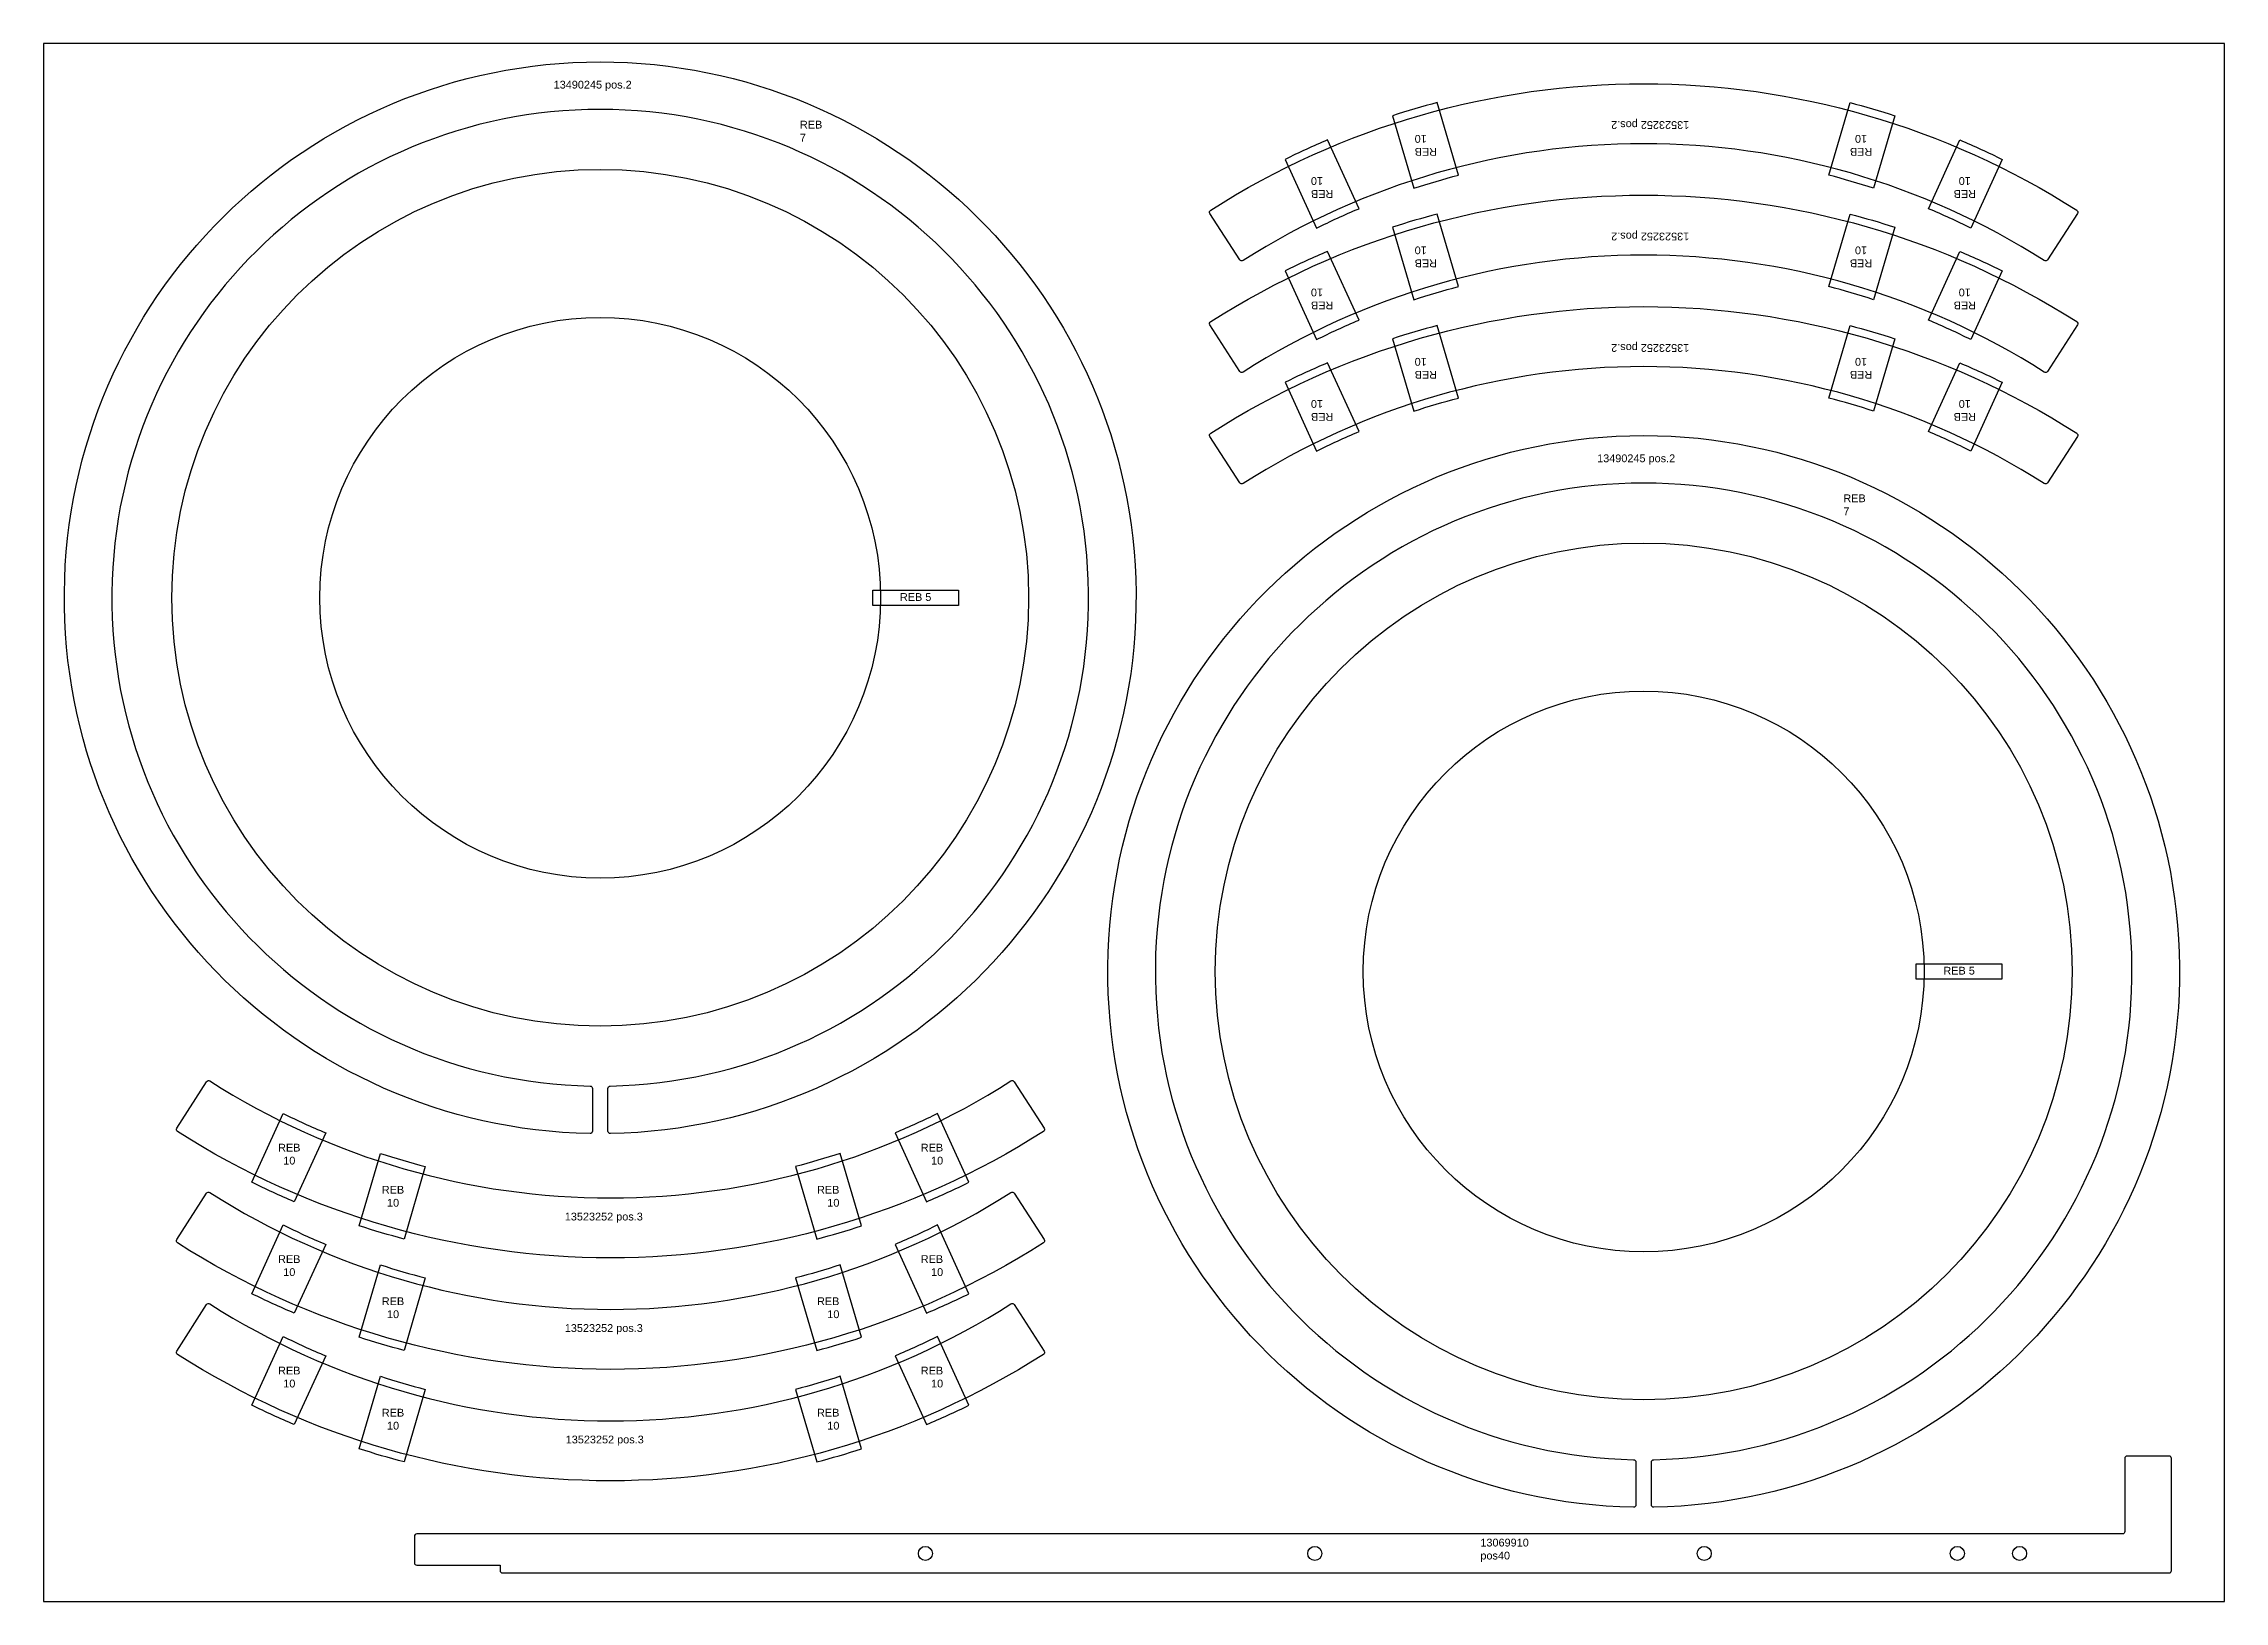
# Model space of a CAD drawing. Header units: millimetres. Extents: x 10207 to 13007, y 3464 to 5464.
import ezdxf

# ---------------------------------------------------------------- set-up
doc = ezdxf.new("R2010")
doc.units = ezdxf.units.MM
for name, color, linetype in [('13069910', 7, 'Continuous'), ('13315841', 7, 'Continuous'), ('13523252', 7, 'Continuous'), ('13918180', 7, 'Continuous'), ('Rebaixo', 6, 'Continuous'), ('Texto', 3, 'Continuous')]:
    doc.layers.add(name, color=color, linetype=linetype)
doc.styles.get("Standard").update_dxf_attribs({"font": 'arial.ttf'})

msp = doc.modelspace()

# ---------------------------------------------------------------- linework, layer by layer
msp.add_lwpolyline([(10207.36768865949, 3464.212324342254), (13007.36768865949, 3464.212324342254), (13007.36768865949, 5464.212324342254), (10207.36768865949, 5464.212324342254)], close=True)
at = {"layer": '13069910', "color": 6, "linetype": 'Continuous', "lineweight": 25}
msp.add_lwpolyline([(10793.48727957545, 3510.773013884129), (10793.48727957545, 3503.773013884129, 0.4142135623730951), (10796.48727957545, 3500.773013884129), (12936.48727957548, 3500.773013884129, 0.4142135623730951), (12939.48727957548, 3503.773013884129), (12939.48727957548, 3647.773013884129, 0.4142135623730951), (12936.48727957548, 3650.773013884129), (12882.48727957548, 3650.773013884129, 0.4142135623730951), (12879.48727957548, 3647.773013884129), (12879.48727957548, 3553.773013884129, -0.4142135623730951), (12876.48727957548, 3550.773013884129), (10686.48727957548, 3550.773013884129, 0.4142135623730951), (10683.48727957548, 3547.773013884129), (10683.48727957548, 3513.773013884129, 0.4142135623730951), (10686.48727957548, 3510.773013884129)], format="xyb", close=True, dxfattribs=at)
for centre, radius in [((11339.48727957548, 3525.773013884129), 9), ((11839.48727957548, 3525.773013884129), 9), ((12339.48727957548, 3525.773013884129), 9.000000000000227), ((12664.48727957548, 3525.773013884129), 8.999999999999773), ((12744.48727957548, 3525.773013884129), 9.000000000000227)]:
    msp.add_circle(centre, radius, dxfattribs=at)
at = {"layer": '13315841', "color": 6}
for centre, radius in [((10921.98998334264, 4752.712430610982), 550), ((10921.98998334264, 4752.712430610982), 360), ((12261.7625683427, 4272.958309226378), 550), ((12261.7625683427, 4272.958309226378), 360)]:
    msp.add_circle(centre, radius, dxfattribs=at)
at = {"layer": '13523252', "color": 6}
for points in [[(11705.81408417676, 5250.348462352197, -0.2920452970074025), (12817.71105250864, 5250.348462352197, -0.4150669081547149), (12818.6202482935, 5246.198065960448), (12780.23457537955, 5186.468793018389, -0.4132976116756648), (12776.09679524056, 5185.561893428344, 0.2919282856363114), (11747.42834144484, 5185.561893428344, -0.4132976116757794), (11743.29056130588, 5186.468793018389), (11704.90488839193, 5246.198065960448, -0.4150669081547371)], [(11705.81408417676, 5107.24277216256, -0.2920452970074025), (12817.71105250864, 5107.24277216256, -0.4150669081547149), (12818.6202482935, 5103.092375770811), (12780.23457537955, 5043.363102829683, -0.4132976116756648), (12776.09679524056, 5042.456203239638, 0.2919282856363114), (11747.42834144484, 5042.456203239638, -0.4132976116757794), (11743.29056130588, 5043.363102829683), (11704.90488839193, 5103.092375770811, -0.4150669081547371)], [(11705.81408417676, 4964.137081973854, -0.2920452970074025), (12817.71105250864, 4964.137081973854, -0.4150669081547149), (12818.6202482935, 4959.986685582105), (12780.23457537955, 4900.257412640046, -0.4132976116756648), (12776.09679524056, 4899.350513050001, 0.2919282856363114), (11747.42834144484, 4899.350513050001, -0.4132976116757794), (11743.29056130588, 4900.257412640046), (11704.90488839193, 4959.986685582105, -0.4150669081547371)], [(11491.02208125769, 4067.5760234693, -0.2920452970074025), (10379.12511292583, 4067.5760234693, -0.4150669081547149), (10378.21591714097, 4071.726419861049), (10416.60159005492, 4131.455692803108, -0.4132976116756648), (10420.73937019388, 4132.362592393152, 0.2919282856363114), (11449.40782398963, 4132.362592393152, -0.4132976116757794), (11453.54560412859, 4131.455692803108), (11491.93127704254, 4071.726419861049, -0.4150669081547371)], [(11491.02208125769, 3924.470333280594, -0.2920452970074025), (10379.12511292583, 3924.470333280594, -0.4150669081547149), (10378.21591714097, 3928.620729672343), (10416.60159005492, 3988.350002613471, -0.4132976116756648), (10420.73937019388, 3989.256902203516, 0.2919282856363114), (11449.40782398963, 3989.256902203516, -0.4132976116757794), (11453.54560412859, 3988.350002613471), (11491.93127704254, 3928.620729672343, -0.4150669081547371)], [(11491.02208125772, 3781.364643090956, -0.2920452970074025), (10379.12511292583, 3781.364643090956, -0.4150669081547149), (10378.21591714097, 3785.515039482707), (10416.60159005492, 3845.244312424765, -0.4132976116756648), (10420.73937019388, 3846.15121201481, 0.2919282856363114), (11449.40782398963, 3846.15121201481, -0.4132976116757794), (11453.54560412859, 3845.244312424765), (11491.93127704254, 3785.515039482707, -0.4150669081547371)]]:
    msp.add_lwpolyline(points, format="xyb", close=True, dxfattribs=at)
at = {"layer": '13918180', "color": 6}
for points in [[(10931.98998334266, 4067.83579938516), (10931.98998334266, 4122.846571876965, -0.4081821404979725), (10934.92807858075, 4125.845933108888, 96.9127583642362), (10909.05188810454, 4125.845933108888, -0.4081821404979725), (10911.98998334266, 4122.846571876965), (10911.98998334266, 4067.83579938516, -0.419783442178375), (10908.93304903609, 4064.836339686364, -105.3751254789563), (10935.0469176492, 4064.836339686364, -0.419783442178375)], [(12271.76256834272, 3588.081677999282), (12271.76256834272, 3643.092450491087, -0.4081821404979725), (12274.7006635808, 3646.09181172301, 96.9127583642362), (12248.8244731046, 3646.09181172301, -0.4081821404979725), (12251.76256834272, 3643.092450491087), (12251.76256834272, 3588.081677999282, -0.419783442178375), (12248.70563403614, 3585.082218300486, -105.3751254789563), (12274.81950264926, 3585.082218300486, -0.419783442178375)]]:
    msp.add_lwpolyline(points, format="xyb", close=True, dxfattribs=at)
at = {"layer": 'Rebaixo', "color": 6}
for points in [[(12024.16240903453, 5295.386399031285), (11996.82187879362, 5388.499693977315, 0.0143845673409995), (11939.25230037674, 5371.595740566629), (11966.59283061765, 5278.4824456206, -0.01586022537128)], [(12499.36272765091, 5295.386399031285), (12526.70325789184, 5388.499693977315, -0.014384567340993), (12584.27283630866, 5371.595740566629), (12556.93230606776, 5278.4824456206, 0.0158602253712778)], [(11896.2665831754, 5252.252111472788), (11855.95293659923, 5340.526684194472, 0.0143845673409966), (11801.37501687798, 5315.601783414971), (11841.68866345414, 5227.327210692357, -0.0158602253712813)], [(12627.25855351001, 5252.252111472788), (12667.5722000862, 5340.526684194472, -0.0143845673409966), (12722.15011980746, 5315.601783414971), (12681.83647323126, 5227.327210692357, 0.0158602253712811)], [(12024.16240903453, 5152.280708842579), (11996.82187879362, 5245.394003788608, 0.0143845673409995), (11939.25230037674, 5228.490050377923), (11966.59283061765, 5135.376755431894, -0.01586022537128)], [(12499.36272765091, 5152.280708842579), (12526.70325789184, 5245.394003787677, -0.014384567340993), (12584.27283630866, 5228.490050377923), (12556.93230606776, 5135.376755431894, 0.0158602253712778)], [(11896.26658317543, 5109.146421284084), (11855.95293659923, 5197.420994005765, 0.0143845673409966), (11801.37501687798, 5172.496093225333), (11841.68866345414, 5084.221520503651, -0.0158602253712813)], [(12627.25855351001, 5109.146421284084), (12667.5722000862, 5197.420994005765, -0.0143845673409966), (12722.15011980746, 5172.496093225333), (12681.83647323126, 5084.221520503651, 0.0158602253712811)], [(12024.16240903453, 5009.175018652942), (11996.82187879362, 5102.288313598972, 0.0143845673409995), (11939.25230037674, 5085.384360188286), (11966.59283061765, 4992.271065242256, -0.01586022537128)], [(12499.36272765091, 5009.175018652942), (12526.70325789184, 5102.288313598972, -0.014384567340993), (12584.27283630866, 5085.384360188286), (12556.93230606776, 4992.271065242256, 0.0158602253712778)], [(11896.26658317543, 4966.040731094445), (11855.95293659923, 5054.315303817059, 0.0143845673409966), (11801.37501687798, 5029.390403036628), (11841.68866345414, 4941.115830314014, -0.0158602253712813)], [(12627.25855351001, 4966.040731094445), (12667.5722000862, 5054.315303817059, -0.0143845673409966), (12722.15011980746, 5029.390403036628), (12681.83647323126, 4941.115830314014, 0.0158602253712811)], [(11271.84709703337, 4762.712430610982), (11381.98998334264, 4762.712430610982), (11381.98998334264, 4742.712430610981), (11271.84709703337, 4742.712430610981, 0.0142886309281972)], [(12611.61968203343, 4282.958309226378), (12721.7625683427, 4282.958309226378), (12721.7625683427, 4262.958309226378), (12611.61968203343, 4262.958309226378, 0.0142886309281972)], [(10569.57761192447, 4065.672374348708), (10529.26396534827, 3977.397801626095, -0.0143845673409966), (10474.68604562702, 4002.322702406526), (10514.99969220318, 4090.59727512914, 0.0158602253712811)], [(11300.56958225905, 4065.672374348708), (11340.88322883524, 3977.397801626095, 0.0143845673409966), (11395.46114855649, 4002.322702406526), (11355.14750198033, 4090.59727512914, -0.0158602253712813)], [(10697.47343778357, 4022.538086790212), (10670.13290754263, 3929.424791844183, -0.014384567340993), (10612.56332912578, 3946.328745254868), (10639.90385936672, 4039.442040200897, 0.0158602253712778)], [(11172.67375639995, 4022.538086790212), (11200.01428664086, 3929.424791844183, 0.0143845673409995), (11257.58386505773, 3946.328745254868), (11230.24333481682, 4039.442040200897, -0.01586022537128)], [(10569.57761192447, 3922.566684159071), (10529.26396534827, 3834.292111437389, -0.0143845673409966), (10474.68604562702, 3859.217012217821), (10514.99969220318, 3947.491584939503, 0.0158602253712811)], [(11300.56958225905, 3922.566684159071), (11340.88322883524, 3834.292111437389, 0.0143845673409966), (11395.46114855649, 3859.217012217821), (11355.14750198033, 3947.491584939503, -0.0158602253712813)], [(10697.47343778357, 3879.432396600575), (10670.13290754263, 3786.319101655477, -0.014384567340993), (10612.56332912578, 3803.22305506523), (10639.90385936672, 3896.33635001126, 0.0158602253712778)], [(11172.67375639995, 3879.432396600575), (11200.01428664086, 3786.319101654545, 0.0143845673409995), (11257.58386505773, 3803.22305506523), (11230.24333481682, 3896.33635001126, -0.01586022537128)], [(10569.57761192447, 3779.460993970366), (10529.26396534827, 3691.186421248683, -0.0143845673409966), (10474.68604562702, 3716.111322028183), (10514.99969220318, 3804.385894750797, 0.0158602253712811)], [(11300.56958225905, 3779.460993970366), (11340.88322883524, 3691.186421248683, 0.0143845673409966), (11395.46114855649, 3716.111322028183), (11355.14750198033, 3804.385894750797, -0.0158602253712813)], [(10697.47343778357, 3736.326706411869), (10670.13290754263, 3643.21341146584, -0.014384567340993), (10612.56332912578, 3660.117364876525), (10639.90385936672, 3753.230659822554, 0.0158602253712778)], [(11172.67375639995, 3736.326706411869), (11200.01428664086, 3643.21341146584, 0.0143845673409995), (11257.58386505773, 3660.117364876525), (11230.24333481682, 3753.230659822554, -0.01586022537128)]]:
    msp.add_lwpolyline(points, format="xyb", close=True, dxfattribs=at)

# ---------------------------------------------------------------- texts
at = {"layer": 'Rebaixo', "color": 6, "char_height": 10}
for s, width, insert, attachment_point in [('REB\\P7', 32.91681092345243, (11178.40495821067, 5365.20058198303), 1), ('REB\\P7', 32.91681092345243, (12518.17754321072, 4885.446460597151), 1), ('{\\W2.797669; }REB 5', 60.43484447330775, (11295.95708410968, 4758.702704121088), 1), ('{\\W2.797669; }REB 5', 60.43484447330775, (12635.72966910974, 4278.948582736484), 1), ('{\\W0.121012; }REB\\P{\\W1.864422; }10', 27.82205124369284, (10507.81897965102, 4051.765908363827), 1), ('REB\\P10', 27.82205124369284, (11362.32821453249, 4051.765908363827), 3), ('{\\W0.121012; }REB\\P{\\W1.864422; }10', 27.82205124369284, (10641.0254067266, 3997.675858138681), 1), ('REB\\P10', 27.82205124369284, (11229.12178745694, 3997.675858138681), 3), ('{\\W0.121012; }REB\\P{\\W1.864422; }10', 27.82205124369284, (10507.81897965102, 3908.660218175122), 1), ('REB\\P10', 27.82205124369284, (11362.32821453249, 3908.660218175122), 3), ('{\\W0.121012; }REB\\P{\\W1.864422; }10', 27.82205124369284, (10641.0254067266, 3854.570167949044), 1), ('REB\\P10', 27.82205124369284, (11229.12178745694, 3854.570167949044), 3), ('{\\W0.121012; }REB\\P{\\W1.864422; }10', 27.82205124369284, (10507.81897965102, 3765.554527985484), 1), ('REB\\P10', 27.82205124369284, (11362.32821453249, 3765.554527985484), 3), ('{\\W0.121012; }REB\\P{\\W1.864422; }10', 27.82205124369284, (10641.0254067266, 3711.464477760338), 1), ('REB\\P10', 27.82205124369284, (11229.12178745694, 3711.464477760338), 3)]:
    msp.add_mtext_dynamic_manual_height_columns(s, width=width, gutter_width=12.5, heights=[0], dxfattribs=dict(at, insert=insert, attachment_point=attachment_point))
at = {"layer": 'Rebaixo', "color": 6, "char_height": 10, "rotation": 180}
for s, insert, attachment_point in [('REB\\P10', (11967.71437797754, 5320.248627682816), 3), ('{\\W0.121012; }REB\\P{\\W1.864422; }10', (12555.81075870787, 5320.248627682816), 1), ('REB\\P10', (11834.50795090198, 5266.15857745767), 3), ('{\\W0.121012; }REB\\P{\\W1.864422; }10', (12689.01718578342, 5266.15857745767), 1), ('REB\\P10', (11967.71437797754, 5177.14293749411), 3), ('{\\W0.121012; }REB\\P{\\W1.864422; }10', (12555.81075870787, 5177.14293749411), 1), ('REB\\P10', (11834.50795090198, 5123.052887268032), 3), ('{\\W0.121012; }REB\\P{\\W1.864422; }10', (12689.01718578342, 5123.052887268032), 1), ('REB\\P10', (11967.71437797754, 5034.037247304473), 3), ('{\\W0.121012; }REB\\P{\\W1.864422; }10', (12555.81075870787, 5034.037247304473), 1), ('REB\\P10', (11834.50795090198, 4979.947197079326), 3), ('{\\W0.121012; }REB\\P{\\W1.864422; }10', (12689.01718578342, 4979.947197079326), 1)]:
    msp.add_mtext_dynamic_manual_height_columns(s, width=27.82205124369284, gutter_width=12.5, heights=[0], dxfattribs=dict(at, insert=insert, attachment_point=attachment_point))
at = {"layer": 'Texto', "color": 6, "char_height": 10, "attachment_point": 1}
for s, width, insert in [('{\\W7.38781;  }13490245 pos.2', 212.6511607804768, (10804.89384980993, 5416.525940970816)), ('{\\W7.38781;  }13490245 pos.2', 212.6511607804768, (12144.66643480998, 4936.771819584937)), ('{\\W7.78246;   }13523252 pos.3', 279.2927647155029, (10785.92132456793, 3963.260562700771)), ('{\\W7.78246;   }13523252 pos.3', 279.2927647155029, (10785.92132456793, 3820.154872512066)), ('{\\W7.55047;   } 13523252 pos.3', 279.2927647155029, (10785.92132456793, 3677.049182322428)), ('13069910 \\Ppos40', 162.0385976538528, (12052.09946970134, 3544.671841854157))]:
    msp.add_mtext_dynamic_manual_height_columns(s, width=width, gutter_width=12.5, heights=[0], dxfattribs=dict(at, insert=insert))
at = {"layer": 'Texto', "color": 6, "char_height": 10, "attachment_point": 1, "rotation": 180}
for insert in [(12410.91484086652, 5354.663923120726), (12410.91484086652, 5211.558232931088), (12410.91484086652, 5068.452542742382)]:
    msp.add_mtext_dynamic_manual_height_columns('{\\W7.78685;   }13523252 pos.2', width=279.2927647155029, gutter_width=12.5, heights=[0], dxfattribs=dict(at, insert=insert))

doc.saveas('drawing.dxf')
